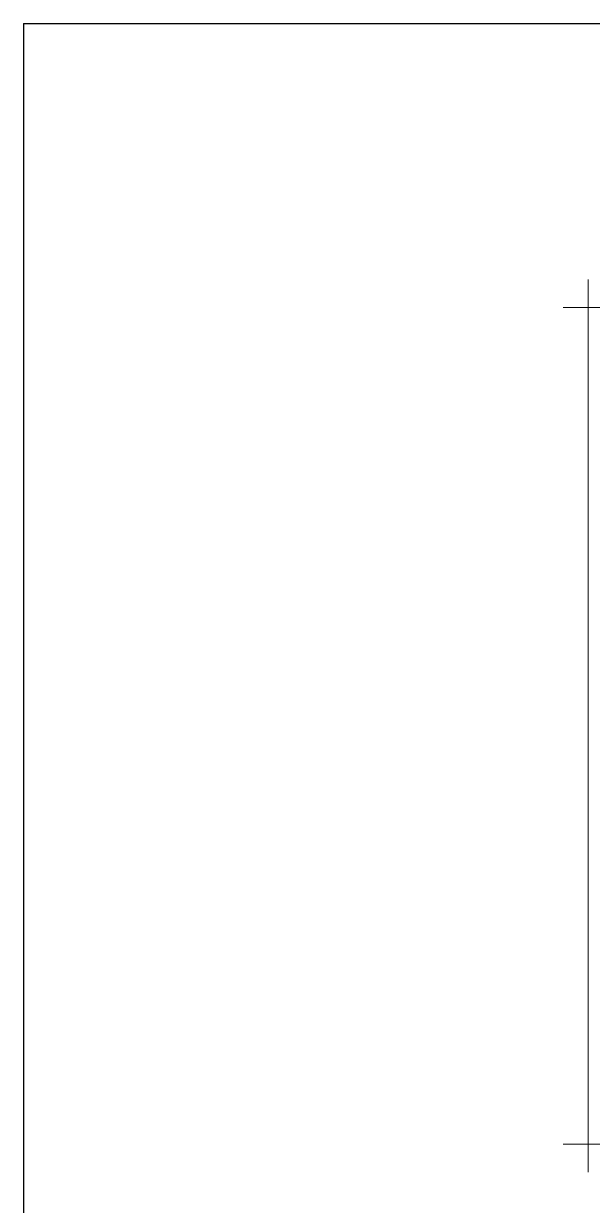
# Model space of a CAD drawing. Header units: inches. Extents: x 0 to 535, y -174 to 989.
# Drawn here: x 366.6 to 386.78, y 9.91 to 51.85 of the extents above; entities that cross this region are included whole.
import ezdxf

# ---------------------------------------------------------------- set-up
doc = ezdxf.new("R2010")
doc.units = ezdxf.units.IN
doc.header["$MEASUREMENT"] = 0
doc.layers.add('HEATING', color=1, linetype='Continuous', lineweight=30)
doc.layers.add('kadr02$0$AEOCLG', color=4, linetype='Continuous', lineweight=9)

msp = doc.modelspace()

# ---------------------------------------------------------------- linework, layer by layer
at = {"layer": 'HEATING', "color": 1, "linetype": 'Continuous', "lineweight": 30}
for q in [(534.862, 51.849), (366.595, -174.036)]:
    msp.add_line((366.595, 51.849), q, dxfattribs=at)
at = {"layer": 'kadr02$0$AEOCLG'}
for points in [[(386.633, 42.769), (386.633, 41.781), (385.739, 41.781)], [(386.633, 11.093), (386.633, 12.081), (385.739, 12.081)]]:
    msp.add_lwpolyline(points, dxfattribs=at)
msp.add_lwpolyline([(407.633, 41.781), (386.633, 41.781), (386.633, 12.081), (407.633, 12.081)], close=True, dxfattribs=at)

doc.saveas('drawing.dxf')
